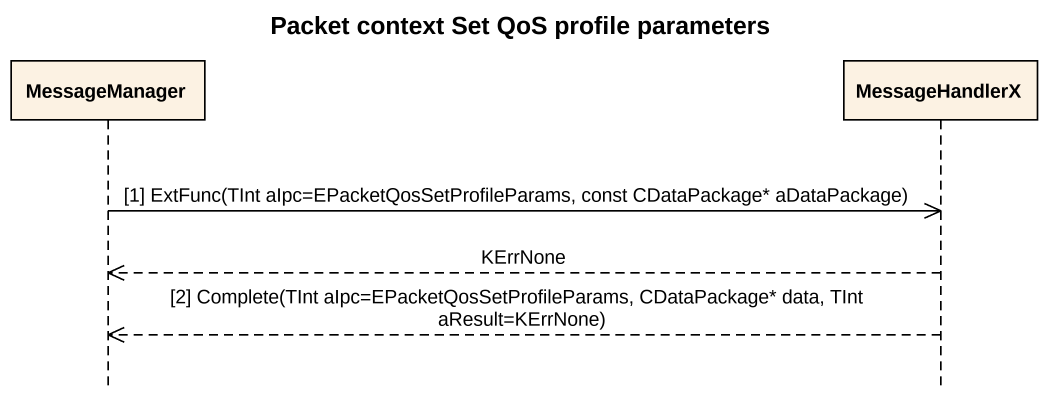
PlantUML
@startuml
title Packet context Set QoS profile parameters
hide footbox
participant MessageManager
participant MessageHandlerX

MessageManager ->> MessageHandlerX : [1] ExtFunc(TInt aIpc=EPacketQosSetProfileParams, const CDataPackage* aDataPackage)
MessageHandlerX -->> MessageManager : KErrNone
MessageHandlerX -->> MessageManager : [2] Complete(TInt aIpc=EPacketQosSetProfileParams, CDataPackage* data, TInt aResult=KErrNone)
@enduml
